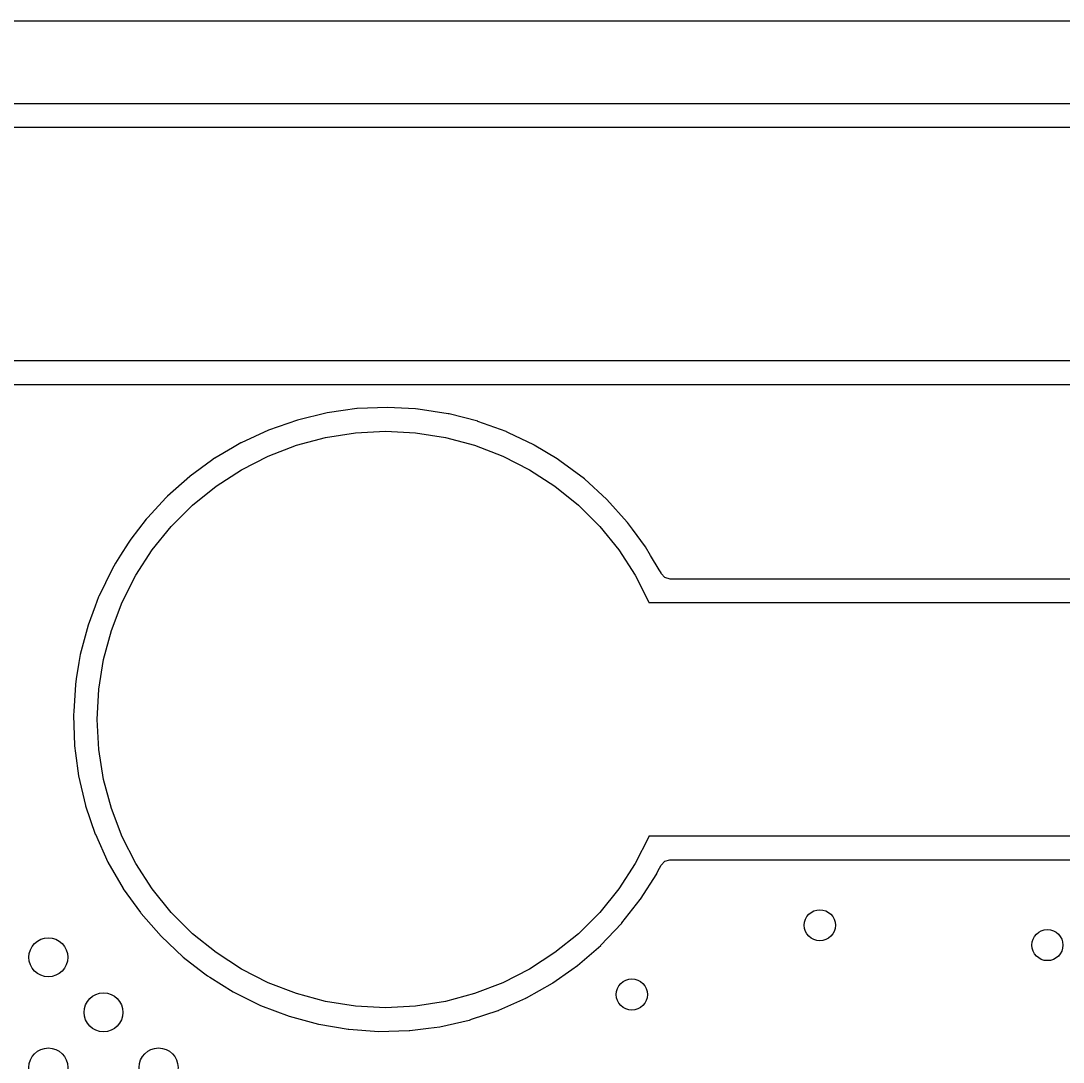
# Model space of a CAD drawing. Extents: x 4.14 to 7.68, y -5.31 to -1.77.
# Drawn here: x 5.721 to 6.248, y -2.299 to -1.773 of the extents above; entities that cross this region are included whole.
import ezdxf

# ---------------------------------------------------------------- set-up
doc = ezdxf.new("R2010")
doc.units = 0
doc.header["$MEASUREMENT"] = 0
doc.layers.add('BLACK', color=7, linetype='CONTINUOUS')

msp = doc.modelspace()

# ---------------------------------------------------------------- linework, layer by layer
at = {"layer": 'BLACK', "linetype": 'CONTINUOUS'}
for p, q in [((4.14018, -1.77301), (7.67085, -1.77301)), ((6.4154, -1.81494), (5.52187, -1.81494)), ((5.51883, -1.82677), (6.41666, -1.82677)), ((6.3922, -1.94488), (5.50683, -1.94488)), ((5.50809, -1.95671), (6.38524, -1.95671)), ((5.88418, -1.96993), (5.87596, -1.97109)), ((5.8911, -1.96896), (5.88418, -1.96993)), ((5.89122, -1.96894), (5.8911, -1.96896)), ((5.8911, -1.96896), (5.8911, -1.96896)), ((5.89641, -1.96873), (5.89122, -1.96894)), ((5.90649, -1.9683), (5.89641, -1.96873)), ((5.90661, -1.9683), (5.90649, -1.9683)), ((5.90649, -1.9683), (5.90649, -1.9683)), ((5.92067, -1.96908), (5.90661, -1.9683)), ((5.92187, -1.96915), (5.92067, -1.96908)), ((5.92199, -1.96916), (5.92187, -1.96915)), ((5.92187, -1.96915), (5.92187, -1.96915)), ((5.93722, -1.97152), (5.92199, -1.96916)), ((5.86099, -1.97471), (5.84644, -1.97978)), ((5.87596, -1.97109), (5.86099, -1.97471)), ((5.93734, -1.97155), (5.93722, -1.97152)), ((5.93775, -1.97165), (5.93734, -1.97155)), ((5.93734, -1.97155), (5.93734, -1.97155)), ((5.95214, -1.97535), (5.93775, -1.97165)), ((5.84633, -1.97983), (5.83256, -1.98619)), ((5.84644, -1.97978), (5.84633, -1.97983)), ((5.89029, -1.98111), (5.90551, -1.98031)), ((5.90551, -1.98031), (5.92074, -1.98111)), ((5.95226, -1.97539), (5.95214, -1.97535)), ((5.96651, -1.98057), (5.95226, -1.97539)), ((5.95226, -1.97539), (5.95226, -1.97539)), ((5.8605, -1.98744), (5.87523, -1.9835)), ((5.87523, -1.9835), (5.89029, -1.98111)), ((5.92074, -1.98111), (5.9358, -1.9835)), ((5.9358, -1.9835), (5.95053, -1.98744)), ((5.96662, -1.98062), (5.96651, -1.98057)), ((5.96651, -1.98057), (5.96651, -1.98057)), ((5.96673, -1.98067), (5.96662, -1.98062)), ((5.96764, -1.9811), (5.96673, -1.98067)), ((5.96673, -1.98067), (5.96673, -1.98067)), ((5.98051, -1.98727), (5.96764, -1.9811)), ((5.82818, -1.98875), (5.81927, -1.99397)), ((5.83245, -1.98624), (5.82818, -1.98875)), ((5.83256, -1.98619), (5.83245, -1.98624)), ((5.83256, -1.98619), (5.83256, -1.98619)), ((5.84626, -1.99291), (5.8605, -1.98744)), ((5.95053, -1.98744), (5.96476, -1.99291)), ((5.98062, -1.98733), (5.98051, -1.98727)), ((5.98062, -1.98734), (5.98062, -1.98733)), ((5.9922, -1.99435), (5.98062, -1.98734)), ((5.81758, -1.99519), (5.8068, -2.00302)), ((5.81917, -1.99403), (5.81758, -1.99519)), ((5.81927, -1.99397), (5.81917, -1.99403)), ((5.81927, -1.99397), (5.81927, -1.99397)), ((5.83268, -1.99983), (5.84626, -1.99291)), ((5.96476, -1.99291), (5.97835, -1.99983)), ((5.99369, -1.99525), (5.9922, -1.99435)), ((6.00603, -2.00448), (5.99369, -1.99525)), ((5.81989, -2.00814), (5.83268, -1.99983)), ((5.97835, -1.99983), (5.99113, -2.00814)), ((5.80661, -2.00317), (5.79527, -2.01324)), ((5.8067, -2.00309), (5.80661, -2.00317)), ((5.80661, -2.00317), (5.80661, -2.00317)), ((5.8068, -2.00302), (5.8067, -2.00309)), ((5.8068, -2.00302), (5.8068, -2.00302)), ((6.0174, -2.01487), (6.00603, -2.00448)), ((5.80804, -2.01773), (5.81989, -2.00814)), ((5.99113, -2.00814), (6.00298, -2.01773)), ((5.79476, -2.01377), (5.7852, -2.0241)), ((5.79518, -2.01332), (5.79476, -2.01377)), ((5.79527, -2.01324), (5.79518, -2.01332)), ((6.02771, -2.02632), (6.0174, -2.01487)), ((5.79726, -2.02851), (5.80804, -2.01773)), ((6.00298, -2.01773), (6.01377, -2.02851)), ((5.78464, -2.02472), (5.77688, -2.03494)), ((5.78471, -2.02462), (5.78464, -2.02472)), ((5.7852, -2.0241), (5.78471, -2.02462)), ((6.02778, -2.02642), (6.02771, -2.02632)), ((6.03029, -2.02982), (6.02778, -2.02642)), ((6.02778, -2.02642), (6.02778, -2.02642)), ((5.78766, -2.04036), (5.79726, -2.02851)), ((6.01377, -2.02851), (6.02336, -2.04036)), ((6.03686, -2.03872), (6.03029, -2.02982)), ((5.7754, -2.03689), (5.77164, -2.04301)), ((5.77688, -2.03494), (5.7754, -2.03689)), ((5.77164, -2.04301), (5.76915, -2.04706)), ((5.77936, -2.05315), (5.78766, -2.04036)), ((6.02336, -2.04036), (6.03167, -2.05315)), ((6.03946, -2.0431), (6.03686, -2.03872)), ((6.04379, -2.05036), (6.03946, -2.0431)), ((5.76915, -2.04706), (5.76733, -2.05002)), ((5.76733, -2.05002), (5.76057, -2.06386)), ((5.77244, -2.06674), (5.77936, -2.05315)), ((6.03167, -2.05315), (6.03859, -2.06674)), ((6.04474, -2.05195), (6.04379, -2.05036)), ((6.04488, -2.05225), (6.04474, -2.05195)), ((6.04669, -2.05431), (6.04488, -2.05225)), ((6.04937, -2.0551), (6.04669, -2.05431)), ((6.28972, -2.0551), (6.04937, -2.0551)), ((5.76053, -2.06398), (5.75876, -2.06874)), ((5.76057, -2.06386), (5.76053, -2.06398)), ((5.76053, -2.06398), (5.76053, -2.06398)), ((5.75876, -2.06874), (5.7552, -2.0783)), ((5.76697, -2.08097), (5.77244, -2.06674)), ((6.03859, -2.06674), (6.03866, -2.06693)), ((6.03866, -2.06693), (6.29098, -2.06693)), ((5.7552, -2.0783), (5.75127, -2.0932)), ((5.76303, -2.0957), (5.76697, -2.08097)), ((5.75127, -2.0932), (5.75062, -2.09723)), ((5.76064, -2.11076), (5.76303, -2.0957)), ((5.75062, -2.09723), (5.74928, -2.10544)), ((5.74928, -2.10544), (5.7488, -2.10841)), ((5.7488, -2.10853), (5.74796, -2.12187)), ((5.7488, -2.10841), (5.7488, -2.10853)), ((5.7488, -2.10853), (5.7488, -2.10853)), ((5.75984, -2.12598), (5.76064, -2.11076)), ((5.74796, -2.12187), (5.74784, -2.12378)), ((5.74784, -2.12378), (5.74837, -2.13918)), ((5.76064, -2.14121), (5.75984, -2.12598)), ((5.74837, -2.13918), (5.74839, -2.1393)), ((5.74839, -2.1393), (5.74839, -2.1393)), ((5.74839, -2.1393), (5.74888, -2.14295)), ((5.74888, -2.14295), (5.75041, -2.15445)), ((5.76303, -2.15627), (5.76064, -2.14121)), ((5.75041, -2.15445), (5.75393, -2.16945)), ((5.76697, -2.171), (5.76303, -2.15627)), ((5.75393, -2.16945), (5.75397, -2.16956)), ((5.75397, -2.16956), (5.75397, -2.16956)), ((5.75397, -2.16956), (5.75886, -2.18392)), ((5.77244, -2.18523), (5.76697, -2.171)), ((5.75886, -2.18392), (5.75886, -2.18392)), ((5.75886, -2.18392), (5.7589, -2.18403)), ((5.7589, -2.18403), (5.76526, -2.19806)), ((5.77936, -2.19882), (5.77244, -2.18523)), ((6.03859, -2.18523), (6.03167, -2.19882)), ((6.03866, -2.18504), (6.03859, -2.18523)), ((6.26652, -2.18504), (6.03866, -2.18504)), ((5.76526, -2.19806), (5.77296, -2.21141)), ((5.78766, -2.21161), (5.77936, -2.19882)), ((6.03167, -2.19882), (6.02336, -2.21161)), ((6.04322, -2.2027), (6.04478, -2.19959)), ((6.04478, -2.19959), (6.0467, -2.19756)), ((6.0467, -2.19756), (6.04921, -2.19687)), ((6.04921, -2.19687), (6.25957, -2.19687)), ((6.03443, -2.21678), (6.04256, -2.20398)), ((6.04256, -2.20398), (6.04262, -2.20387)), ((6.04256, -2.20398), (6.04256, -2.20398)), ((6.04262, -2.20387), (6.04322, -2.2027)), ((5.77296, -2.21141), (5.77303, -2.2115)), ((5.77303, -2.2115), (5.77303, -2.2115)), ((5.77303, -2.2115), (5.78166, -2.22356)), ((5.79726, -2.22346), (5.78766, -2.21161)), ((6.02336, -2.21161), (6.01377, -2.22346)), ((6.02502, -2.22884), (6.03429, -2.21698)), ((6.03429, -2.21698), (6.03437, -2.21688)), ((6.03429, -2.21698), (6.03429, -2.21698)), ((6.03437, -2.21688), (6.03443, -2.21678)), ((6.03443, -2.21678), (6.03443, -2.21678)), ((5.78166, -2.22356), (5.78193, -2.22393)), ((5.78193, -2.22393), (5.78201, -2.22402)), ((5.78201, -2.22402), (5.78201, -2.22402)), ((5.78201, -2.22402), (5.78954, -2.23263)), ((5.80804, -2.23424), (5.79726, -2.22346)), ((6.01377, -2.22346), (6.00298, -2.23424)), ((5.78954, -2.23263), (5.79208, -2.23552)), ((6.01434, -2.24009), (6.0248, -2.22911)), ((6.0248, -2.22911), (6.02488, -2.22902)), ((6.02488, -2.22902), (6.02502, -2.22884)), ((5.79208, -2.23552), (5.80331, -2.24607)), ((5.81989, -2.24383), (5.80804, -2.23424)), ((6.00298, -2.23424), (5.99113, -2.24383)), ((5.83268, -2.25214), (5.81989, -2.24383)), ((5.99113, -2.24383), (5.97835, -2.25214)), ((6.0026, -2.25025), (6.01426, -2.24018)), ((6.01426, -2.24018), (6.01434, -2.24009)), ((6.01434, -2.24009), (6.01434, -2.24009)), ((5.80331, -2.24607), (5.80481, -2.24723)), ((5.80481, -2.24723), (5.81421, -2.25447)), ((5.84626, -2.25906), (5.83268, -2.25214)), ((5.97835, -2.25214), (5.96476, -2.25906)), ((5.99001, -2.25913), (5.99962, -2.25235)), ((5.99962, -2.25235), (6.0025, -2.25032)), ((6.0025, -2.25032), (6.0026, -2.25025)), ((6.0025, -2.25032), (6.0025, -2.25032)), ((5.81421, -2.25447), (5.81552, -2.25547)), ((5.81552, -2.25547), (5.81562, -2.25554)), ((5.81562, -2.25554), (5.81562, -2.25554)), ((5.81562, -2.25554), (5.81681, -2.25628)), ((5.81681, -2.25628), (5.82858, -2.26364)), ((5.8605, -2.26452), (5.84626, -2.25906)), ((5.96476, -2.25906), (5.95053, -2.26452)), ((5.97678, -2.26664), (5.9899, -2.25919)), ((5.9899, -2.25919), (5.99001, -2.25913)), ((5.9899, -2.25919), (5.9899, -2.25919)), ((5.82858, -2.26364), (5.84238, -2.27049)), ((5.87523, -2.26847), (5.8605, -2.26452)), ((5.95053, -2.26452), (5.9358, -2.26847)), ((5.89029, -2.27086), (5.87523, -2.26847)), ((5.9358, -2.26847), (5.92074, -2.27086)), ((5.96278, -2.27289), (5.9765, -2.26679)), ((5.9765, -2.26679), (5.97661, -2.26674)), ((5.9765, -2.26679), (5.9765, -2.26679)), ((5.97661, -2.26674), (5.97678, -2.26664)), ((5.84238, -2.27049), (5.85678, -2.27596)), ((5.90551, -2.27165), (5.89029, -2.27086)), ((5.92074, -2.27086), (5.90551, -2.27165)), ((5.949, -2.2775), (5.96242, -2.27304)), ((5.96242, -2.27304), (5.96254, -2.273)), ((5.96242, -2.27304), (5.96242, -2.27304)), ((5.96254, -2.273), (5.96278, -2.27289)), ((5.85678, -2.27596), (5.87165, -2.28)), ((5.87165, -2.28), (5.87177, -2.28002)), ((5.87177, -2.28002), (5.87177, -2.28002)), ((5.87177, -2.28002), (5.88672, -2.28254)), ((5.93301, -2.28125), (5.9478, -2.27789)), ((5.9478, -2.27789), (5.94792, -2.27787)), ((5.9478, -2.27789), (5.9478, -2.27789)), ((5.94792, -2.27787), (5.949, -2.2775)), ((5.88672, -2.28254), (5.88672, -2.28254)), ((5.88672, -2.28254), (5.88684, -2.28256)), ((5.88684, -2.28256), (5.88696, -2.28257)), ((5.88696, -2.28257), (5.88696, -2.28257)), ((5.88696, -2.28257), (5.90209, -2.28363)), ((5.90209, -2.28363), (5.90209, -2.28363)), ((5.90209, -2.28363), (5.90221, -2.28364)), ((5.90221, -2.28364), (5.91219, -2.28336)), ((5.91219, -2.28336), (5.91749, -2.28321)), ((5.91749, -2.28321), (5.91749, -2.28321)), ((5.91749, -2.28321), (5.91761, -2.28321)), ((5.91761, -2.28321), (5.91773, -2.28319)), ((5.91773, -2.28319), (5.92724, -2.28199)), ((5.91773, -2.28319), (5.91773, -2.28319)), ((5.92724, -2.28199), (5.93289, -2.28128)), ((5.93289, -2.28128), (5.93301, -2.28125)), ((5.93301, -2.28125), (5.93301, -2.28125))]:
    msp.add_line(p, q, dxfattribs=at)
at = {"layer": 'BLACK'}
for centre, radius in [((6.125, -2.23), 0.00787), ((6.24, -2.24), 0.00787), ((5.73516, -2.24616), 0.00984), ((6.03, -2.265), 0.00787), ((5.763, -2.274), 0.00984), ((5.73516, -2.30184), 0.00984), ((5.79084, -2.30184), 0.00984)]:
    msp.add_circle(centre, radius, dxfattribs=at)

doc.saveas('drawing.dxf')
